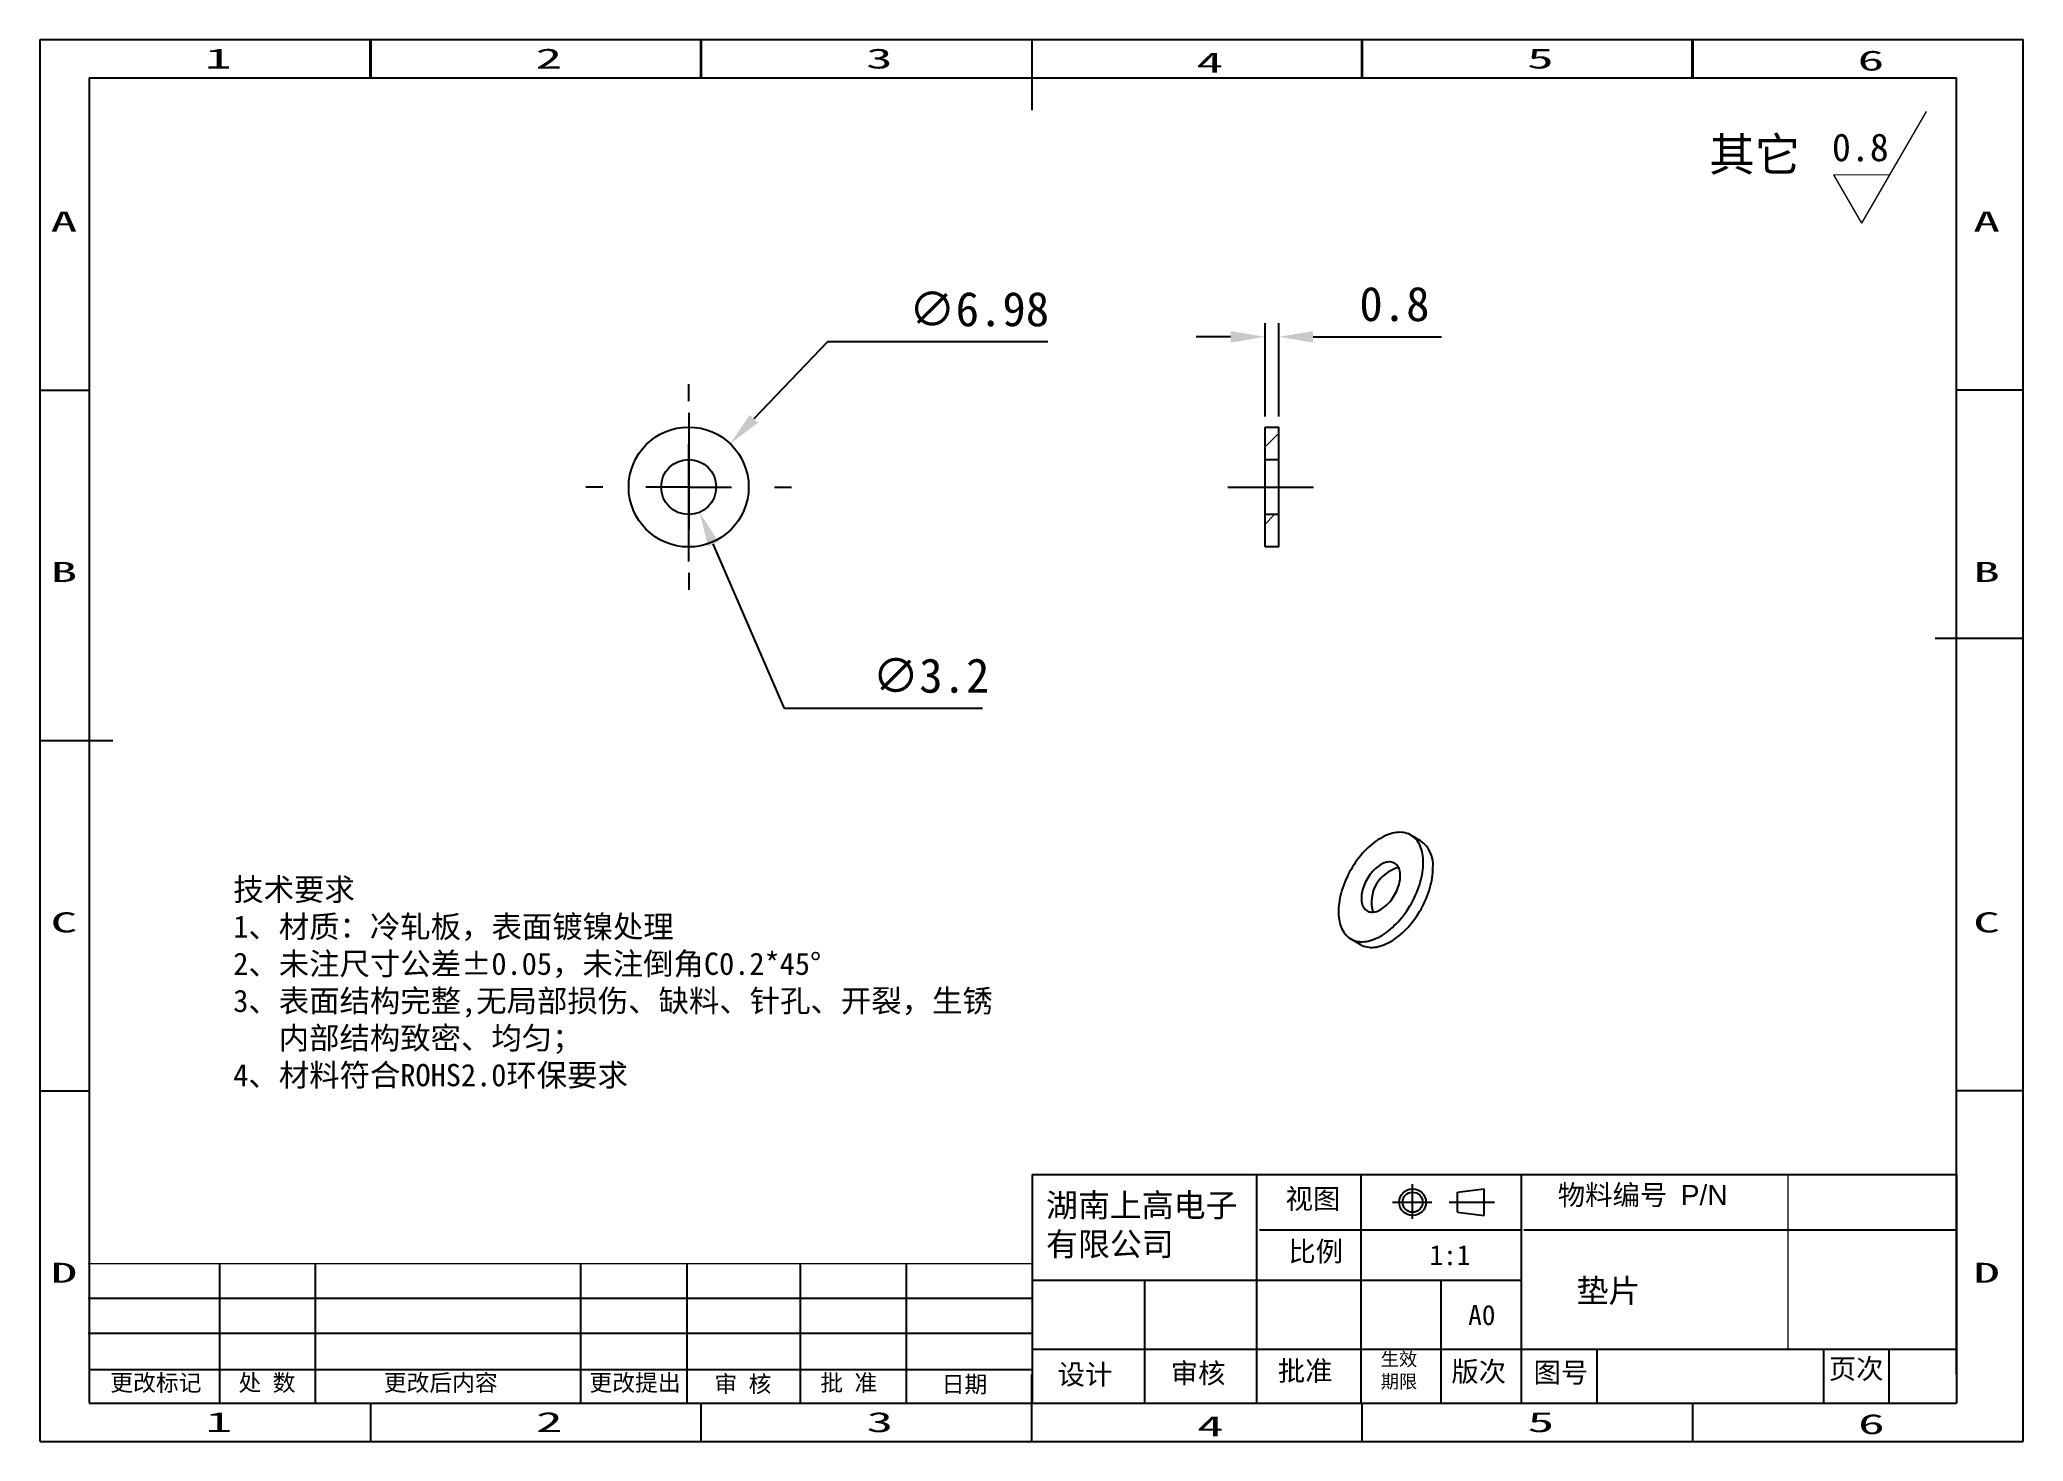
# Model space of a CAD drawing. Header units: millimetres. Extents: x 349 to 465, y 91 to 173.
import ezdxf
from ezdxf.enums import TextEntityAlignment as Align

# ---------------------------------------------------------------- set-up
doc = ezdxf.new("R2010")
doc.units = ezdxf.units.MM
doc.header["$PDSIZE"] = -1
doc.linetypes.add('ACAD_ISO04W100', pattern=[30.5, 24, -3, 0.5, -3])
doc.linetypes.add('CENTER', pattern=[10.16, 6.35, -1.27, 1.27, -1.27])
for name, color, linetype in [('中心线', 6, 'CENTER'), ('图框', 7, 'Continuous'), ('标注', 5, 'Continuous'), ('细实线', 5, 'Continuous')]:
    doc.layers.add(name, color=color, linetype=linetype)
doc.styles.add('style1', font='', dxfattribs={"height": 3.5})
doc.styles.get('style1').set_extended_font_data('FangSong_GB2312')
doc.dimstyles.new('副本 Standard', dxfattribs={"dimtxt": 2, "dimasz": 2, "dimexe": 0.8, "dimexo": 0.625, "dimgap": 0.9, "dimtad": 1, "dimtih": 1, "dimtoh": 1, "dimdsep": 46, "dimtxsty": 'Standard', "dimcen": 0.09, "dimclrd": 5, "dimclre": 5, "dimadec": 3, "dimazin": 2, "dimtfac": 1, "dimtdec": 4, "dimtofl": 0, "dimtmove": 0, "dimatfit": 3, "dimfxl": 0, "dimtolj": 1, "dimtzin": 0, "dimarcsym": 0})
pattern_1 = [(45, (289.6194, 0), (-2.245064, 2.245064), [])]

# ---------------------------------------------------------------- blocks, each defined once
blk = doc.blocks.new('SW_CENTERMARKSYMBOL_0')
at = {"layer": '图框', "color": 0}
for p, q in [((0, 5), (0, 5.99)), ((0, 0), (0, 2.5)), ((-5, 0), (-5.99, 0)), ((0, 0), (-2.5, 0)), ((0, 0), (0, -2.5)), ((0, 0), (2.5, 0)), ((5, 0), (5.99, 0)), ((0, -5), (0, -5.99))]:
    blk.add_line(p, q, dxfattribs=at)
blk = doc.blocks.new('*D20')
at = {"layer": 'Defpoints', "color": 0}
for p in [(389.51, 149.16), (384.68, 144.11)]:
    blk.add_point(p, dxfattribs=at)
at = {"layer": '标注', "color": 5, "lineweight": -2}
for p, q in [((395.18, 155.08), (390.89, 150.6)), ((407.99, 155.08), (395.18, 155.08)), ((387.01, 146.64), (387.19, 146.64)), ((387.1, 146.55), (387.1, 146.73))]:
    blk.add_line(p, q, dxfattribs=at)
at = {"layer": '标注', "color": 5}
blk.add_solid([(390.65, 150.83), (391.13, 150.37), (389.51, 149.16)], dxfattribs=at)
at = {"layer": '标注', "color": 0, "insert": (403.99, 156.98), "char_height": 2, "attachment_point": 5}
blk.add_mtext('\\A1;∅6.98', dxfattribs=at)
blk = doc.blocks.new('*D21')
at = {"layer": 'Defpoints', "color": 0}
for p in [(386.46, 148.11), (387.73, 145.17)]:
    blk.add_point(p, dxfattribs=at)
at = {"layer": '标注', "color": 5, "lineweight": -2}
for p, q in [((387.01, 146.64), (387.19, 146.64)), ((387.1, 146.55), (387.1, 146.73)), ((392.67, 133.75), (388.53, 143.33)), ((404.19, 133.75), (392.67, 133.75))]:
    blk.add_line(p, q, dxfattribs=at)
at = {"layer": '标注', "color": 5}
blk.add_solid([(388.83, 143.46), (388.22, 143.2), (387.73, 145.17)], dxfattribs=at)
at = {"layer": '标注', "color": 0, "insert": (401.19, 135.65), "char_height": 2, "attachment_point": 5}
blk.add_mtext('\\A1;∅3.2', dxfattribs=at)
blk = doc.blocks.new('*D22')
at = {"layer": 'Defpoints', "color": 0}
for p in [(421.43, 155.38), (420.63, 150.13), (421.43, 150.13)]:
    blk.add_point(p, dxfattribs=at)
at = {"layer": '标注', "color": 5, "lineweight": -2}
for p, q in [((420.63, 150.75), (420.63, 156.18)), ((421.43, 150.75), (421.43, 156.18)), ((418.63, 155.38), (416.63, 155.38)), ((423.43, 155.38), (430.9, 155.38))]:
    blk.add_line(p, q, dxfattribs=at)
at = {"layer": '标注', "color": 5}
for points in [[(418.63, 155.71), (418.63, 155.04), (420.63, 155.38)], [(423.43, 155.71), (423.43, 155.04), (421.43, 155.38)]]:
    blk.add_solid(points, dxfattribs=at)
at = {"layer": '标注', "color": 0, "insert": (428.16, 157.28), "char_height": 2, "attachment_point": 5}
blk.add_mtext('\\A1;0.8', dxfattribs=at)

msp = doc.modelspace()

# ---------------------------------------------------------------- hatches: boundary and pattern name
at = {"layer": '图框', "linetype": 'Continuous', "lineweight": 18}
h = msp.add_hatch(dxfattribs=at)
h.set_pattern_fill('ANSI31', color=256, style=0)
h.set_pattern_definition(pattern_1)
h.paths.add_polyline_path([(421.432, 150.127), (420.632, 150.127), (420.632, 148.237), (421.432, 148.237)], flags=0)
h = msp.add_hatch(dxfattribs=at)
h.set_pattern_fill('ANSI31', color=256, style=0)
h.set_pattern_definition(pattern_1)
h.paths.add_polyline_path([(420.632, 143.147), (421.432, 143.147), (421.432, 145.037), (420.632, 145.037)], flags=0)

# ---------------------------------------------------------------- linework, layer by layer
at = {"color": 5, "linetype": 'Continuous'}
for p, q in [((349.368, 91.094), (349.368, 172.675)), ((349.368, 172.675), (464.747, 172.675)), ((368.568, 170.457), (368.568, 172.675)), ((368.598, 172.675), (368.598, 170.457)), ((387.798, 170.457), (387.798, 172.675)), ((387.828, 172.675), (387.828, 170.457)), ((407.058, 172.675), (407.058, 168.578)), ((426.258, 170.457), (426.258, 172.675)), ((426.287, 172.675), (426.287, 170.457)), ((445.488, 170.457), (445.488, 172.675)), ((445.517, 172.675), (445.517, 170.457)), ((464.747, 91.094), (464.747, 172.675)), ((349.338, 170.457), (349.368, 170.457)), ((349.368, 152.279), (352.214, 152.279)), ((464.747, 152.279), (460.862, 152.279)), ((464.747, 137.826), (459.623, 137.826)), ((349.368, 131.884), (353.595, 131.884)), ((349.368, 111.489), (352.214, 111.489)), ((464.747, 111.489), (460.862, 111.489)), ((407.087, 106.633), (423.788, 106.633)), ((420.14, 106.633), (420.14, 93.311)), ((423.788, 106.633), (460.862, 106.633)), ((426.201, 106.633), (426.201, 93.311)), ((435.524, 106.633), (435.524, 104.128)), ((435.524, 104.302), (435.524, 99.721)), ((420.305, 103.41), (435.524, 103.41)), ((435.689, 103.41), (460.862, 103.41)), ((359.801, 101.436), (359.801, 93.311)), ((365.361, 101.436), (365.361, 93.311)), ((380.8, 101.436), (380.8, 93.311)), ((386.981, 101.436), (386.981, 93.311)), ((393.578, 101.436), (393.578, 93.311)), ((399.759, 101.436), (399.759, 93.311)), ((407.087, 100.478), (435.524, 100.478)), ((413.614, 100.478), (413.614, 93.311)), ((430.863, 100.478), (430.863, 93.311)), ((352.166, 99.421), (407.039, 99.421)), ((435.524, 99.721), (435.524, 93.311)), ((352.166, 97.384), (407.039, 97.384)), ((407.087, 96.465), (460.862, 96.465)), ((439.942, 96.465), (439.942, 93.311)), ((453.116, 96.465), (453.116, 93.311)), ((456.925, 96.465), (456.925, 93.311)), ((352.214, 95.274), (407.039, 95.274)), ((407.058, 91.094), (407.058, 94.978)), ((368.598, 91.094), (368.598, 93.311)), ((387.828, 91.094), (387.828, 93.311)), ((426.287, 91.094), (426.287, 93.311)), ((445.517, 91.094), (445.517, 93.311)), ((349.368, 91.094), (464.747, 91.094))]:
    msp.add_line(p, q, dxfattribs=at)
at = {"color": 7, "linetype": 'Continuous'}
for p, q in [((352.214, 170.457), (352.214, 93.311)), ((352.214, 170.457), (460.862, 170.457)), ((460.862, 94.978), (460.862, 170.457)), ((407.087, 106.633), (407.087, 93.311)), ((460.862, 106.633), (460.862, 93.311)), ((460.862, 106.633), (460.862, 93.311)), ((431.821, 105.594), (433.381, 105.784)), ((431.821, 105.594), (433.381, 105.784)), ((431.821, 104.429), (431.821, 105.594)), ((433.381, 104.234), (433.381, 105.784)), ((431.821, 104.429), (433.381, 104.234)), ((352.214, 93.311), (460.862, 93.311))]:
    msp.add_line(p, q, dxfattribs=at)
at = {"color": 7, "linetype": 'Continuous', "lineweight": 25}
for p, q in [((420.632, 150.127), (421.432, 150.127)), ((420.632, 148.237), (420.632, 150.127)), ((421.432, 148.237), (421.432, 150.127)), ((420.632, 145.037), (420.632, 148.237)), ((420.632, 148.237), (421.432, 148.237)), ((421.432, 145.037), (421.432, 148.237)), ((421.432, 145.037), (420.632, 145.037)), ((420.632, 143.147), (420.632, 145.037)), ((421.432, 143.147), (421.432, 145.037)), ((421.432, 143.147), (420.632, 143.147)), ((429.678, 126.052), (429.112, 126.379)), ((425.622, 120.334), (426.188, 120.007))]:
    msp.add_line(p, q, dxfattribs=at)
for p, q in [((352.214, 114.758), (352.214, 93.311)), ((352.214, 93.311), (381.52, 93.311)), ((381.52, 93.311), (406.888, 93.311))]:
    msp.add_line(p, q)
at = {"color": 5, "lineweight": 13}
msp.add_line((451.063, 96.465), (451.063, 106.633), dxfattribs=at)
at = {"color": 7, "linetype": 'Continuous', "lineweight": 25, "flags": 128}
for points in [[(429.835, 124.781), (429.832, 124.916), (429.824, 125.047), (429.81, 125.175), (429.79, 125.298), (429.764, 125.417), (429.734, 125.531), (429.697, 125.64), (429.656, 125.744), (429.609, 125.842), (429.557, 125.935), (429.5, 126.022), (429.437, 126.102), (429.371, 126.177), (429.299, 126.244), (429.223, 126.306), (429.143, 126.36), (429.059, 126.407), (428.971, 126.448), (428.879, 126.481), (428.784, 126.507), (428.686, 126.526), (428.584, 126.538), (428.48, 126.542), (428.373, 126.539), (428.264, 126.529), (428.152, 126.511), (428.039, 126.486), (427.925, 126.454), (427.809, 126.415), (427.692, 126.368), (427.574, 126.315), (427.456, 126.255), (427.338, 126.189), (427.219, 126.115), (427.101, 126.036), (426.984, 125.95), (426.868, 125.858), (426.752, 125.761), (426.639, 125.658), (426.526, 125.55), (426.416, 125.437), (426.308, 125.318), (426.202, 125.196), (426.099, 125.069), (425.999, 124.938), (425.902, 124.804), (425.809, 124.666), (425.719, 124.525), (425.633, 124.382), (425.551, 124.236), (425.473, 124.088), (425.399, 123.939), (425.33, 123.788), (425.265, 123.636), (425.206, 123.484), (425.151, 123.331), (425.102, 123.178), (425.057, 123.026), (425.018, 122.874), (424.985, 122.724), (424.957, 122.575), (424.934, 122.428), (424.917, 122.283), (424.906, 122.14), (424.9, 122), (424.9, 121.864), (424.906, 121.73), (424.917, 121.601), (424.934, 121.475), (424.957, 121.354), (424.985, 121.238), (425.018, 121.126), (425.057, 121.02), (425.102, 120.918), (425.151, 120.823), (425.206, 120.733), (425.265, 120.649), (425.33, 120.572), (425.399, 120.501), (425.473, 120.436), (425.551, 120.379), (425.633, 120.328), (425.719, 120.284), (425.809, 120.247), (425.902, 120.217), (425.999, 120.195), (426.099, 120.179), (426.202, 120.171), (426.308, 120.171), (426.416, 120.177), (426.526, 120.192), (426.639, 120.213), (426.752, 120.241), (426.868, 120.277), (426.984, 120.32), (427.101, 120.37), (427.219, 120.426), (427.338, 120.49), (427.456, 120.559), (427.574, 120.636), (427.692, 120.719), (427.809, 120.807), (427.925, 120.902), (428.039, 121.002), (428.152, 121.108), (428.264, 121.218), (428.373, 121.334), (428.48, 121.455), (428.584, 121.579), (428.686, 121.708), (428.784, 121.841), (428.879, 121.977), (428.971, 122.116), (429.059, 122.258), (429.143, 122.403), (429.223, 122.55), (429.299, 122.699), (429.371, 122.849), (429.437, 123), (429.5, 123.152), (429.557, 123.305), (429.609, 123.458), (429.656, 123.61), (429.697, 123.762), (429.734, 123.913), (429.764, 124.063), (429.79, 124.211), (429.81, 124.357), (429.824, 124.501), (429.832, 124.642), (429.835, 124.781)], [(428.499, 124.009), (428.496, 124.101), (428.487, 124.189), (428.473, 124.272), (428.453, 124.351), (428.427, 124.425), (428.396, 124.493), (428.36, 124.555), (428.319, 124.612), (428.273, 124.662), (428.222, 124.705), (428.167, 124.742), (428.108, 124.771), (428.045, 124.793), (427.979, 124.808), (427.909, 124.816), (427.837, 124.816), (427.763, 124.808), (427.686, 124.794), (427.608, 124.772), (427.528, 124.742), (427.448, 124.706), (427.367, 124.663), (427.287, 124.613), (427.206, 124.556), (427.127, 124.494), (427.049, 124.426), (426.972, 124.352), (426.897, 124.273), (426.825, 124.19), (426.756, 124.102), (426.689, 124.011), (426.626, 123.916), (426.567, 123.818), (426.512, 123.718), (426.462, 123.616), (426.416, 123.513), (426.374, 123.409), (426.338, 123.305), (426.307, 123.201), (426.282, 123.098), (426.262, 122.996), (426.247, 122.896), (426.239, 122.798), (426.236, 122.703), (426.239, 122.611), (426.247, 122.524), (426.262, 122.44), (426.282, 122.361), (426.307, 122.288), (426.338, 122.219), (426.374, 122.157), (426.416, 122.1), (426.462, 122.05), (426.512, 122.007), (426.567, 121.97), (426.626, 121.941), (426.689, 121.919), (426.756, 121.904), (426.825, 121.896), (426.897, 121.896), (426.972, 121.904), (427.049, 121.919), (427.127, 121.941), (427.206, 121.97), (427.287, 122.006), (427.367, 122.05), (427.448, 122.1), (427.528, 122.156), (427.608, 122.218), (427.686, 122.287), (427.763, 122.36), (427.837, 122.439), (427.909, 122.522), (427.979, 122.61), (428.045, 122.702), (428.108, 122.796), (428.167, 122.894), (428.222, 122.994), (428.273, 123.096), (428.319, 123.199), (428.36, 123.303), (428.396, 123.408), (428.427, 123.512), (428.453, 123.615), (428.473, 123.717), (428.487, 123.817), (428.496, 123.914), (428.499, 124.009)], [(426.188, 120.007), (426.198, 120.001), (426.285, 119.957), (426.375, 119.92), (426.468, 119.891), (426.565, 119.868), (426.665, 119.853), (426.768, 119.845), (426.874, 119.844), (426.982, 119.851), (427.092, 119.865), (427.204, 119.886), (427.318, 119.915), (427.433, 119.95), (427.55, 119.993), (427.667, 120.043), (427.785, 120.1), (427.903, 120.163), (428.022, 120.233), (428.14, 120.309), (428.258, 120.392), (428.374, 120.481), (428.49, 120.575), (428.605, 120.675), (428.718, 120.781), (428.829, 120.892), (428.939, 121.008), (429.045, 121.128), (429.15, 121.253), (429.251, 121.382), (429.35, 121.514), (429.445, 121.65), (429.537, 121.79), (429.625, 121.932), (429.709, 122.076), (429.789, 122.223), (429.865, 122.372), (429.936, 122.522), (430.003, 122.674), (430.065, 122.826), (430.122, 122.978), (430.174, 123.131), (430.221, 123.284), (430.263, 123.436), (430.299, 123.587), (430.33, 123.737), (430.355, 123.885), (430.375, 124.031), (430.389, 124.175), (430.398, 124.316), (430.401, 124.454)]]:
    msp.add_lwpolyline(points, dxfattribs=at)
at = {"color": 7, "linetype": 'Continuous', "lineweight": 25}
for radius in [3.49, 1.6]:
    msp.add_circle((387.097, 146.637), radius, dxfattribs=at)
at = {"color": 7, "linetype": 'Continuous'}
for radius in [0.777, 0.583]:
    msp.add_circle((429.216, 105.011), radius, dxfattribs=at)
at = {"color": 7, "linetype": 'Continuous', "lineweight": 25}
for centre, radius, start, end in [((428.67, 124.634), 1.74, 354.07492, 54.6129), ((428.909, 122.466), 2.087, 104.17331, 195.83207)]:
    msp.add_arc(centre, radius, start, end, dxfattribs=at)
at = {"layer": '中心线'}
for p, q in [((387.097, 150.964), (387.097, 144.614)), ((387.097, 142.309), (387.097, 148.659)), ((418.456, 146.637), (423.457, 146.637))]:
    msp.add_line(p, q, dxfattribs=at)
at = {"layer": '中心线', "color": 6, "linetype": 'ACAD_ISO04W100'}
for p, q in [((429.19, 106.062), (429.19, 104.052)), ((428.038, 105.011), (430.329, 105.011)), ((428.038, 105.011), (430.329, 105.011)), ((431.342, 105.011), (433.973, 105.011))]:
    msp.add_line(p, q, dxfattribs=at)
at = {"layer": '标注', "color": 5, "lineweight": 13}
for p, q in [((459.09, 168.502), (455.328, 161.986)), ((453.695, 164.815), (456.965, 164.822)), ((453.695, 164.815), (455.328, 161.986))]:
    msp.add_line(p, q, dxfattribs=at)
at = {"layer": '标注', "color": 0, "lineweight": 13}
msp.add_line((352.166, 101.436), (407.039, 101.436), dxfattribs=at)

# ---------------------------------------------------------------- block references
at = {"layer": '中心线'}
msp.add_blockref('SW_CENTERMARKSYMBOL_0', (387.097, 146.637), dxfattribs=at)

# ---------------------------------------------------------------- texts
at = {"color": 5, "linetype": 'Continuous'}
for s, width, p, p2 in [('1', 3.99672, (358.953, 170.993), (360.507, 170.993)), ('2', 1.99836, (378.183, 170.993), (379.737, 170.993)), ('3', 1.99836, (397.413, 170.993), (398.967, 170.993)), ('5', 1.99836, (435.873, 170.993), (437.427, 170.993)), ('6', 1.99836, (455.102, 170.876), (456.656, 170.876)), ('4', 1.99836, (416.643, 170.758), (418.197, 170.758)), ('A', 1.99836, (349.974, 161.506), (351.528, 161.506)), ('A', 1.99836, (461.834, 161.506), (463.387, 161.506)), ('B', 1.99836, (349.974, 141.111), (351.528, 141.111)), ('B', 1.99836, (461.834, 141.111), (463.387, 141.111)), ('C', 1.99836, (349.974, 120.715), (351.528, 120.715)), ('C', 1.99836, (461.834, 120.715), (463.387, 120.715)), ('D', 1.99836, (349.974, 100.32), (351.528, 100.32)), ('D', 1.99836, (461.834, 100.32), (463.387, 100.32)), ('1', 3.99672, (358.983, 91.63), (360.537, 91.63)), ('2', 1.99836, (378.213, 91.63), (379.767, 91.63)), ('3', 1.99836, (397.443, 91.63), (398.997, 91.63)), ('4', 1.99836, (416.673, 91.394), (418.226, 91.394)), ('5', 1.99836, (435.902, 91.63), (437.456, 91.63)), ('6', 1.99836, (455.132, 91.512), (456.686, 91.512))]:
    msp.add_text(s, height=1.166, dxfattribs=dict(at, width=width)).set_placement(p, p2, align=Align.FIT)
at = {"attachment_point": 1}
for s, insert, char_height, width in [('{\\fSimSun|b0|i0|c134|p2;其它}', (446.463, 166.97), 1.944, 10.1628), ('{\\fSimSun|b0|i0|c134|p2;技术要求}\\P{\\fSimSun|b0|i0|c134|p2;1、材质：冷轧板，表面镀镍处理\\P2、未注尺寸公差±0.05，未注倒角C0.2*45%%D\\P3、表面结构完整,无局部损伤、缺料、针孔、开裂，生锈\\P   内部结构致密、均匀；\\P4、材料符合ROHS2.0环保要求}', (360.601, 123.86), 1.296, 56.88557)]:
    msp.add_mtext(s, dxfattribs=dict(at, insert=insert, char_height=char_height, width=width))
at = {"color": 0, "lineweight": 13, "attachment_point": 1, "style": 'style1'}
for s, insert, char_height, width in [('{\\fSimSun|b0|i0|c134|p54;物料编号 \\fArial Unicode MS|b0|i0|c0|p34;P/N}', (437.665, 106.016), 1.1664, 10.78743), ('{\\fSimSun|b0|i0|c134|p2;视图}', (421.826, 105.798), 1.1664, 6.22803), ('比例', (421.988, 102.731), 1.1664, 6.22803), ('{\\H1.2x;审核}', (415.142, 95.64), 0.972, 6.22803), ('{\\fSimSun|b0|i0|c134|p2;\\H1.2x;批准}', (421.374, 95.781), 0.972, 6.22803), ('{\\fSimSun|b0|i0|c134|p2;\\H0.8x;生效\\P期限}', (427.361, 96.266), 0.972, 6.22803), ('{\\H1.2x;版次}', (431.471, 95.739), 0.972, 6.22803), ('{\\fSimSun|b0|i0|c134|p2;\\H1.2x; 页次}', (452.638, 95.902), 0.972, 6.22803), ('更改标记', (353.448, 94.993), 0.972, 8.74924), ('处 数', (360.905, 94.993), 0.972, 8.74924), ('更改后内容', (369.358, 94.993), 0.972, 9.12001), ('更改提出', (381.324, 94.993), 0.972, 8.00771), ('审 核', (388.597, 94.919), 0.972, 6.22803), ('批 准', (394.756, 94.993), 0.972, 6.22803), ('日期', (401.819, 94.903), 0.972, 6.22803), ('{\\H1.2x;设计}', (408.562, 95.571), 0.972, 6.22803), ('{\\fSimSun|b0|i0|c134|p2;图号}', (436.252, 95.682), 1.1664, 6.22803)]:
    msp.add_mtext(s, dxfattribs=dict(at, insert=insert, char_height=char_height, width=width))
at = {"layer": '标注', "color": 0, "lineweight": 13, "attachment_point": 1}
for s, insert, char_height, width in [('{\\H1.25x;0.8}', (453.613, 167.22), 1.296, 10.0333), ('{\\fSimSun|b0|i0|c134|p2;湖南上高电子 有限公司}', (407.888, 105.519), 1.3608, 12.15489), ('{\\fSimSun|b0|i0|c134|p2;1:1}', (430.199, 102.518), 1.1664, 7.15819), ('{\\fSimSun|b0|i0|c134|p2;A0}', (432.449, 99.031), 1.1664, 5.1529)]:
    msp.add_mtext(s, dxfattribs=dict(at, insert=insert, char_height=char_height, width=width))
at = {"layer": '细实线', "color": 3, "lineweight": 13, "insert": (438.756, 102.804), "char_height": 1.3608, "width": 15.37504, "attachment_point": 1}
msp.add_mtext('{\\C0;\\P\\fSimSun|b0|i0|c134|p2;垫片}', dxfattribs=at)

# ---------------------------------------------------------------- dimensions: what is measured, and where the dimension line sits
at = {"layer": '标注', "color": 0}
for p1, p2, picture, middle in [((384.684, 144.114), (389.509, 149.159), '*D20', (403.991, 155.084)), ((386.462, 148.105), (387.731, 145.168), '*D21', (401.191, 133.751))]:
    dim = msp.add_diameter_dim_2p(p1=p1, p2=p2, dimstyle='副本 Standard', dxfattribs=at)
    dim.commit()
    dim.dimension.update_dxf_attribs({"geometry": picture, "text_midpoint": middle, "dimtype": 163})
dim = msp.add_linear_dim(base=(421.432, 155.375), p1=(420.632, 150.127), p2=(421.432, 150.127), dimstyle='副本 Standard', dxfattribs=at)
dim.commit()
dim.dimension.update_dxf_attribs({"geometry": '*D22', "text_midpoint": (428.165, 157.275)})

doc.saveas('drawing.dxf')
